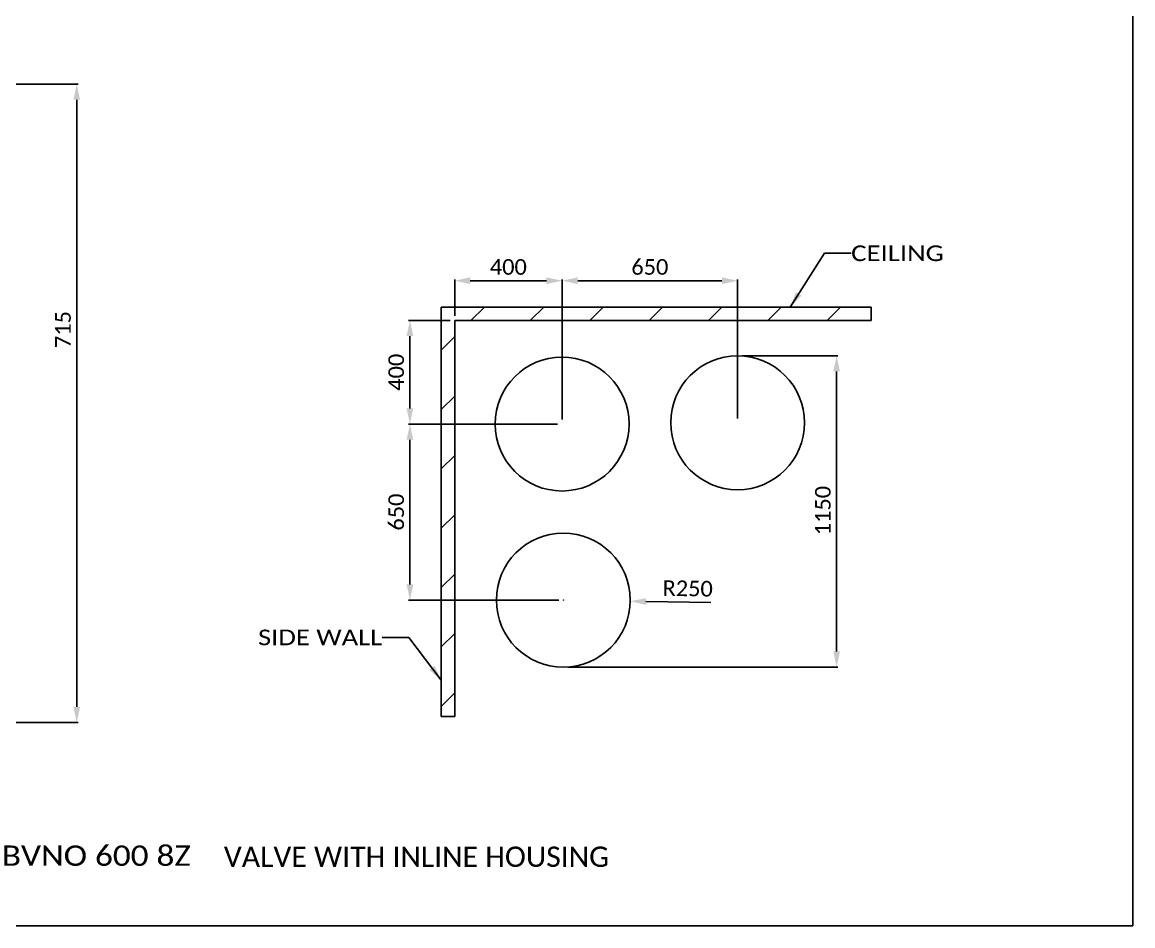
# Model space of a CAD drawing. Header units: millimetres. Extents: x 971 to 5173, y 8 to 3808.
# Drawn here: x 3929 to 5173, y 10 to 1022 of the extents above; entities that cross this region are included whole.
import ezdxf
from ezdxf.enums import TextEntityAlignment as Align

# ---------------------------------------------------------------- set-up
doc = ezdxf.new("R2010")
doc.units = ezdxf.units.MM
doc.header["$LTSCALE"] = 115.5
doc.header["$PDMODE"] = 3
doc.header["$PDSIZE"] = 8
doc.layers.get('0').update_dxf_attribs({"linetype": 'CONTINUOUS'})
doc.layers.get('Defpoints').update_dxf_attribs({"linetype": 'CONTINUOUS'})
doc.styles.get("Standard").update_dxf_attribs({"font": 'calibri.ttf'})
doc.dimstyles.new('DIMSTYLE_1', dxfattribs={"dimtxt": 17.5, "dimasz": 17.5, "dimexe": 1.5, "dimexo": 1, "dimgap": 0.875, "dimtad": 1, "dimlfac": 0.2, "dimdsep": 46, "dimtxsty": 'Standard', "dimblk": '_FILLED', "dimblk1": '_FILLED', "dimblk2": '_FILLED', "dimcen": 0.09, "dimazin": 2, "dimtp": 0.01, "dimtm": 0.01, "dimtfac": 1, "dimtofl": 0, "dimtmove": 0, "dimatfit": 3, "dimldrblk": '_FILLED', "dimfxl": 1, "dimtolj": 1, "dimarcsym": 0})
doc.dimstyles.new('DIMSTYLE_2', dxfattribs={"dimtxt": 17.5, "dimasz": 17.5, "dimexe": 1.5, "dimexo": 1, "dimgap": 0.875, "dimtad": 1, "dimlfac": 0.2, "dimdsep": 46, "dimtxsty": 'Standard', "dimblk": '_FILLED', "dimblk1": '_FILLED', "dimblk2": '_FILLED', "dimcen": 0.09, "dimazin": 2, "dimtp": 0.01, "dimtm": 0.01, "dimtfac": 1, "dimtofl": 0, "dimtmove": 0, "dimatfit": 3, "dimldrblk": '_FILLED', "dimfxl": 1, "dimtolj": 1, "dimarcsym": 0})
doc.dimstyles.new('DIMSTYLE_5', dxfattribs={"dimtxt": 17.5, "dimasz": 17.5, "dimexe": 1.5, "dimexo": 1, "dimgap": 0.875, "dimtad": 1, "dimdsep": 46, "dimtxsty": 'Standard', "dimblk": '_FILLED', "dimblk1": '_FILLED', "dimblk2": '_FILLED', "dimcen": 0.09, "dimazin": 2, "dimtp": 0.01, "dimtm": 0.01, "dimtfac": 1, "dimtofl": 0, "dimtmove": 0, "dimatfit": 3, "dimldrblk": '_FILLED', "dimfxl": 1, "dimtolj": 1, "dimarcsym": 0})
doc.dimstyles.get("Standard").update_dxf_attribs({"dimtxt": 17.5, "dimasz": 17.5, "dimexe": 1.5, "dimexo": 1, "dimtad": 1, "dimdsep": 46, "dimtxsty": 'Standard', "dimblk": '_FILLED', "dimblk1": '_FILLED', "dimblk2": '_FILLED', "dimcen": 0.09, "dimazin": 2, "dimtol": 1, "dimtp": 0.01, "dimtm": 0.01, "dimtfac": 1, "dimtofl": 0, "dimtmove": 0, "dimatfit": 3, "dimldrblk": '_FILLED', "dimfxl": 1, "dimtolj": 1, "dimarcsym": 0})

# ---------------------------------------------------------------- blocks, each defined once
blk = doc.blocks.new('_FILLED')
at = {"color": 0, "linetype": 'ByBlock'}
blk.add_solid([(0, 0), (-1, 0.214), (-1, -0.214)], dxfattribs=at)
blk = doc.blocks.new('*D138')
at = {"color": 0, "linetype": 'Continuous', "lineweight": -2}
for p, q in [((3763.6, 952.4), (3991.8, 952.4)), ((3990.3, 934.9), (3990.3, 254.9)), ((3698, 237.4), (3991.8, 237.4))]:
    blk.add_line(p, q, dxfattribs=at)
at = {"layer": 'Defpoints', "color": 0}
for p in [(3762.6, 952.4), (3697, 237.4), (3990.3, 237.4)]:
    blk.add_point(p, dxfattribs=at)
at = {"color": 0, "linetype": 'ByBlock', "lineweight": -2, "xscale": 17.5, "yscale": 17.5, "zscale": 17.5}
for p, rotation in [((3990.3, 952.4), 89.99999999999997), ((3990.3, 237.4), 269.9999999999999)]:
    blk.add_blockref('_FILLED', p, dxfattribs=dict(at, rotation=rotation))
at = {"color": 0, "insert": (3966.1, 677.5), "char_height": 17.5, "attachment_point": 2, "rotation": 90, "line_spacing_factor": 0.9}
blk.add_mtext('\\A1;{\\A1;715}', dxfattribs=at)
blk = doc.blocks.new('*D165')
at = {"color": 0, "linetype": 'Continuous', "lineweight": -2}
for p, q in [((4413.6, 692.8), (4413.6, 733.7)), ((4431.1, 732.2), (4516.4, 732.2)), ((4533.9, 576.7), (4533.9, 733.7))]:
    blk.add_line(p, q, dxfattribs=at)
at = {"layer": 'Defpoints', "color": 0}
for p in [(4533.9, 732.2), (4413.6, 691.8), (4533.9, 575.7)]:
    blk.add_point(p, dxfattribs=at)
at = {"color": 0, "linetype": 'ByBlock', "lineweight": -2, "xscale": 17.5, "yscale": 17.5, "zscale": 17.5, "rotation": 180}
blk.add_blockref('_FILLED', (4413.6, 732.2), dxfattribs=at)
at = {"color": 0, "linetype": 'ByBlock', "lineweight": -2, "xscale": 17.5, "yscale": 17.5, "zscale": 17.5}
blk.add_blockref('_FILLED', (4533.9, 732.2), dxfattribs=at)
at = {"color": 0, "insert": (4473.7, 756.4), "char_height": 17.5, "attachment_point": 2, "line_spacing_factor": 0.9}
blk.add_mtext('\\A1;\\A1;400', dxfattribs=at)
blk = doc.blocks.new('*D166')
at = {"color": 0, "linetype": 'Continuous', "lineweight": -2}
for p, q in [((4533.9, 576.7), (4533.9, 733.7)), ((4551.4, 732.2), (4713, 732.2)), ((4730.5, 578.1), (4730.5, 733.7))]:
    blk.add_line(p, q, dxfattribs=at)
at = {"layer": 'Defpoints', "color": 0}
for p in [(4730.5, 732.2), (4533.9, 575.7), (4730.5, 577.1)]:
    blk.add_point(p, dxfattribs=at)
at = {"color": 0, "linetype": 'ByBlock', "lineweight": -2, "xscale": 17.5, "yscale": 17.5, "zscale": 17.5, "rotation": 180}
blk.add_blockref('_FILLED', (4533.9, 732.2), dxfattribs=at)
at = {"color": 0, "linetype": 'ByBlock', "lineweight": -2, "xscale": 17.5, "yscale": 17.5, "zscale": 17.5}
blk.add_blockref('_FILLED', (4730.5, 732.2), dxfattribs=at)
at = {"color": 0, "insert": (4632.2, 756.4), "char_height": 17.5, "attachment_point": 2, "line_spacing_factor": 0.9}
blk.add_mtext('\\A1;\\A1;650', dxfattribs=at)
blk = doc.blocks.new('*D167')
at = {"color": 0, "linetype": 'Continuous', "lineweight": -2}
for p, q in [((4408.6, 687.8), (4362, 687.8)), ((4363.5, 670.3), (4363.5, 589.2)), ((4528.9, 571.7), (4362, 571.7))]:
    blk.add_line(p, q, dxfattribs=at)
at = {"layer": 'Defpoints', "color": 0}
for p in [(4409.6, 687.8), (4363.5, 571.7), (4529.9, 571.7)]:
    blk.add_point(p, dxfattribs=at)
at = {"color": 0, "linetype": 'ByBlock', "lineweight": -2, "xscale": 17.5, "yscale": 17.5, "zscale": 17.5}
for p, rotation in [((4363.5, 687.8), 90), ((4363.5, 571.7), 270)]:
    blk.add_blockref('_FILLED', p, dxfattribs=dict(at, rotation=rotation))
at = {"color": 0, "insert": (4339.3, 629.7), "char_height": 17.5, "attachment_point": 2, "rotation": 90, "line_spacing_factor": 0.9}
blk.add_mtext('\\A1;\\A1;400', dxfattribs=at)
blk = doc.blocks.new('*D168')
at = {"color": 0, "linetype": 'Continuous', "lineweight": -2}
for p, q in [((4528.9, 571.7), (4362, 571.7)), ((4363.5, 392.1), (4363.5, 554.2)), ((4530.3, 374.6), (4362, 374.6))]:
    blk.add_line(p, q, dxfattribs=at)
at = {"layer": 'Defpoints', "color": 0}
for p in [(4363.5, 571.7), (4529.9, 571.7), (4531.3, 374.6)]:
    blk.add_point(p, dxfattribs=at)
at = {"color": 0, "linetype": 'ByBlock', "lineweight": -2, "xscale": 17.5, "yscale": 17.5, "zscale": 17.5}
for p, rotation in [((4363.5, 571.7), 90), ((4363.5, 374.6), 270)]:
    blk.add_blockref('_FILLED', p, dxfattribs=dict(at, rotation=rotation))
at = {"color": 0, "insert": (4339.3, 473.1), "char_height": 17.5, "attachment_point": 2, "rotation": 90, "line_spacing_factor": 0.9}
blk.add_mtext('\\A1;\\A1;650', dxfattribs=at)
blk = doc.blocks.new('*D169')
at = {"color": 0, "linetype": 'Continuous', "lineweight": -2}
for p, q in [((4735.5, 648.1), (4842.9, 648.1)), ((4841.4, 317.1), (4841.4, 630.6)), ((4540.3, 299.6), (4842.9, 299.6))]:
    blk.add_line(p, q, dxfattribs=at)
at = {"layer": 'Defpoints', "color": 0}
for p in [(4734.5, 648.1), (4841.4, 648.1), (4539.3, 299.6)]:
    blk.add_point(p, dxfattribs=at)
at = {"color": 0, "linetype": 'ByBlock', "lineweight": -2, "xscale": 17.5, "yscale": 17.5, "zscale": 17.5}
for p, rotation in [((4841.4, 648.1), 90), ((4841.4, 299.6), 270)]:
    blk.add_blockref('_FILLED', p, dxfattribs=dict(at, rotation=rotation))
at = {"color": 0, "insert": (4817.2, 474.8), "char_height": 17.5, "attachment_point": 2, "rotation": 90, "line_spacing_factor": 0.9}
blk.add_mtext('\\A1;\\A1;1150', dxfattribs=at)
blk = doc.blocks.new('*D170')
at = {"color": 0, "linetype": 'Continuous'}
for p, q in [((4535.2, 374.6), (4535.4, 374.6)), ((4535.3, 374.5), (4535.3, 374.7))]:
    blk.add_line(p, q, dxfattribs=at)
at = {"color": 0, "linetype": 'Continuous', "lineweight": -2}
blk.add_line((4700.6, 371.8), (4627.8, 373), dxfattribs=at)
at = {"layer": 'Defpoints', "color": 0}
for p in [(4535.3, 374.6), (4610.3, 373.3)]:
    blk.add_point(p, dxfattribs=at)
at = {"color": 0, "linetype": 'ByBlock', "lineweight": -2, "xscale": 17.5, "yscale": 17.5, "zscale": 17.5, "rotation": 179.0223105976919}
blk.add_blockref('_FILLED', (4610.3, 373.3), dxfattribs=at)
at = {"color": 0, "insert": (4646.6, 396.9), "char_height": 17.5, "attachment_point": 1, "rotation": 359.0223, "line_spacing_factor": 0.9}
blk.add_mtext('\\A1;R250', dxfattribs=at)

msp = doc.modelspace()

# ---------------------------------------------------------------- hatches: boundary and pattern name
h = msp.add_hatch()
h.set_pattern_fill('ANSI31', color=0, style=0, pattern_type=2)
h.set_pattern_definition([(45, (3203.07, -9.063), (-33.2457, 33.2457), [])])
h.paths.add_polyline_path([(4413.64434, 244.22087), (4413.64434, 687.76791), (4880.0082, 687.76791), (4880.0082, 702.76791), (4398.64434, 702.76791), (4398.64434, 244.22087)])

# ---------------------------------------------------------------- linework, layer by layer
at = {"color": 0, "linetype": 'Continuous'}
for p, q in [((5173.10021, 9.91171), (5173.10021, 2120.13555)), ((4880.0082, 702.76791), (4398.64434, 702.76791)), ((4398.64434, 702.76791), (4398.64434, 244.22087)), ((4880.0082, 687.76791), (4880.0082, 702.76791)), ((4413.64434, 687.76791), (4880.0082, 687.76791)), ((4413.64434, 244.22087), (4413.64434, 687.76791)), ((4398.64434, 244.22087), (4413.64434, 244.22087)), ((3073.10021, 9.91171), (5173.10021, 9.91171))]:
    msp.add_line(p, q, dxfattribs=at)
for centre in [(4730.51198, 573.14315), (4533.8844, 571.73094), (4535.29661, 374.57627)]:
    msp.add_circle(centre, 75, dxfattribs=at)

# ---------------------------------------------------------------- texts
for s, height, width, p, p2 in [('CEILING', 17.5, 1.167433, (4857.69767, 754.18244), (4961.40389, 754.18244)), ('SIDE WALL', 17.5, 1.15941, (4193.34588, 324.05273), (4332.39257, 324.05273)), ('BVNO 600 8Z ', 22.75, 1.100467, (3906.43055, 77.05993), (4127.0137, 77.05993))]:
    msp.add_text(s, height=height, dxfattribs=dict(at, width=width)).set_placement(p, p2, align=Align.FIT)
msp.add_text('VALVE WITH INLINE HOUSING ', height=22.75, dxfattribs=at).set_placement((4155.03853, 75.85119), (4155.03853, 75.85119), align=Align.FIT)

# ---------------------------------------------------------------- dimensions: what is measured, and where the dimension line sits
for base, p1, p2, angle, text, dimstyle, picture, middle in [((3990.31472, 237.41826), (3762.58376, 952.41826), (3697.02385, 237.41826), 270, '{\\A1;<>}', 'DIMSTYLE_5', '*D138', (3990.31472, 677.45628)), ((4363.5407, 571.73094), (4409.64434, 687.76791), (4529.8844, 571.73094), 270, '\\A1;400', 'DIMSTYLE_1', '*D167', (4363.5407, 629.7336)), ((4841.37001, 648.14315), (4539.29661, 299.57627), (4734.51198, 648.14315), 90, '\\A1;1150', 'DIMSTYLE_1', '*D169', (4841.37001, 474.75521)), ((4363.5407, 571.73094), (4531.29661, 374.57627), (4529.8844, 571.73094), 90, '\\A1;650', 'DIMSTYLE_1', '*D168', (4363.5407, 473.13779))]:
    dim = msp.add_linear_dim(base=base, p1=p1, p2=p2, angle=angle, text=text, dimstyle=dimstyle, override={"dimtxsty": 'Standard'}, dxfattribs=at)
    dim.commit()
    dim.dimension.update_dxf_attribs({"geometry": picture, "text_midpoint": middle, "dimtype": 160})
for base, p1, p2, text, picture, middle in [((4533.8844, 732.16404), (4413.64434, 691.76791), (4533.8844, 575.73094), '\\A1;400', '*D165', (4473.74855, 732.16404)), ((4730.51198, 732.16404), (4533.8844, 575.73094), (4730.51198, 577.14315), '\\A1;650', '*D166', (4632.18236, 732.16404))]:
    dim = msp.add_linear_dim(base=base, p1=p1, p2=p2, text=text, dimstyle='DIMSTYLE_1', override={"dimtxsty": 'Standard'}, dxfattribs=at)
    dim.commit()
    dim.dimension.update_dxf_attribs({"geometry": picture, "text_midpoint": middle, "dimtype": 160})
dim = msp.add_radius_dim(center=(4535.29661, 374.57627), mpoint=(4610.28569, 373.29654), text='R250', dimstyle='DIMSTYLE_2', override={"dimpost": '<>', "dimtxsty": 'Standard'}, dxfattribs=at)
dim.commit()
dim.dimension.update_dxf_attribs({"geometry": '*D170', "text_midpoint": (4673.17421, 384.76681)})

# ---------------------------------------------------------------- leaders
for points in [[(4789.51167, 702.76791), (4827.69767, 762.93244), (4857.69767, 762.93244)], [(4398.64434, 284.79291), (4362.39257, 332.80273), (4332.39257, 332.80273)]]:
    msp.add_leader(points, dimstyle='Standard', override={"dimtad": 0}, dxfattribs=at)

doc.saveas('drawing.dxf')
